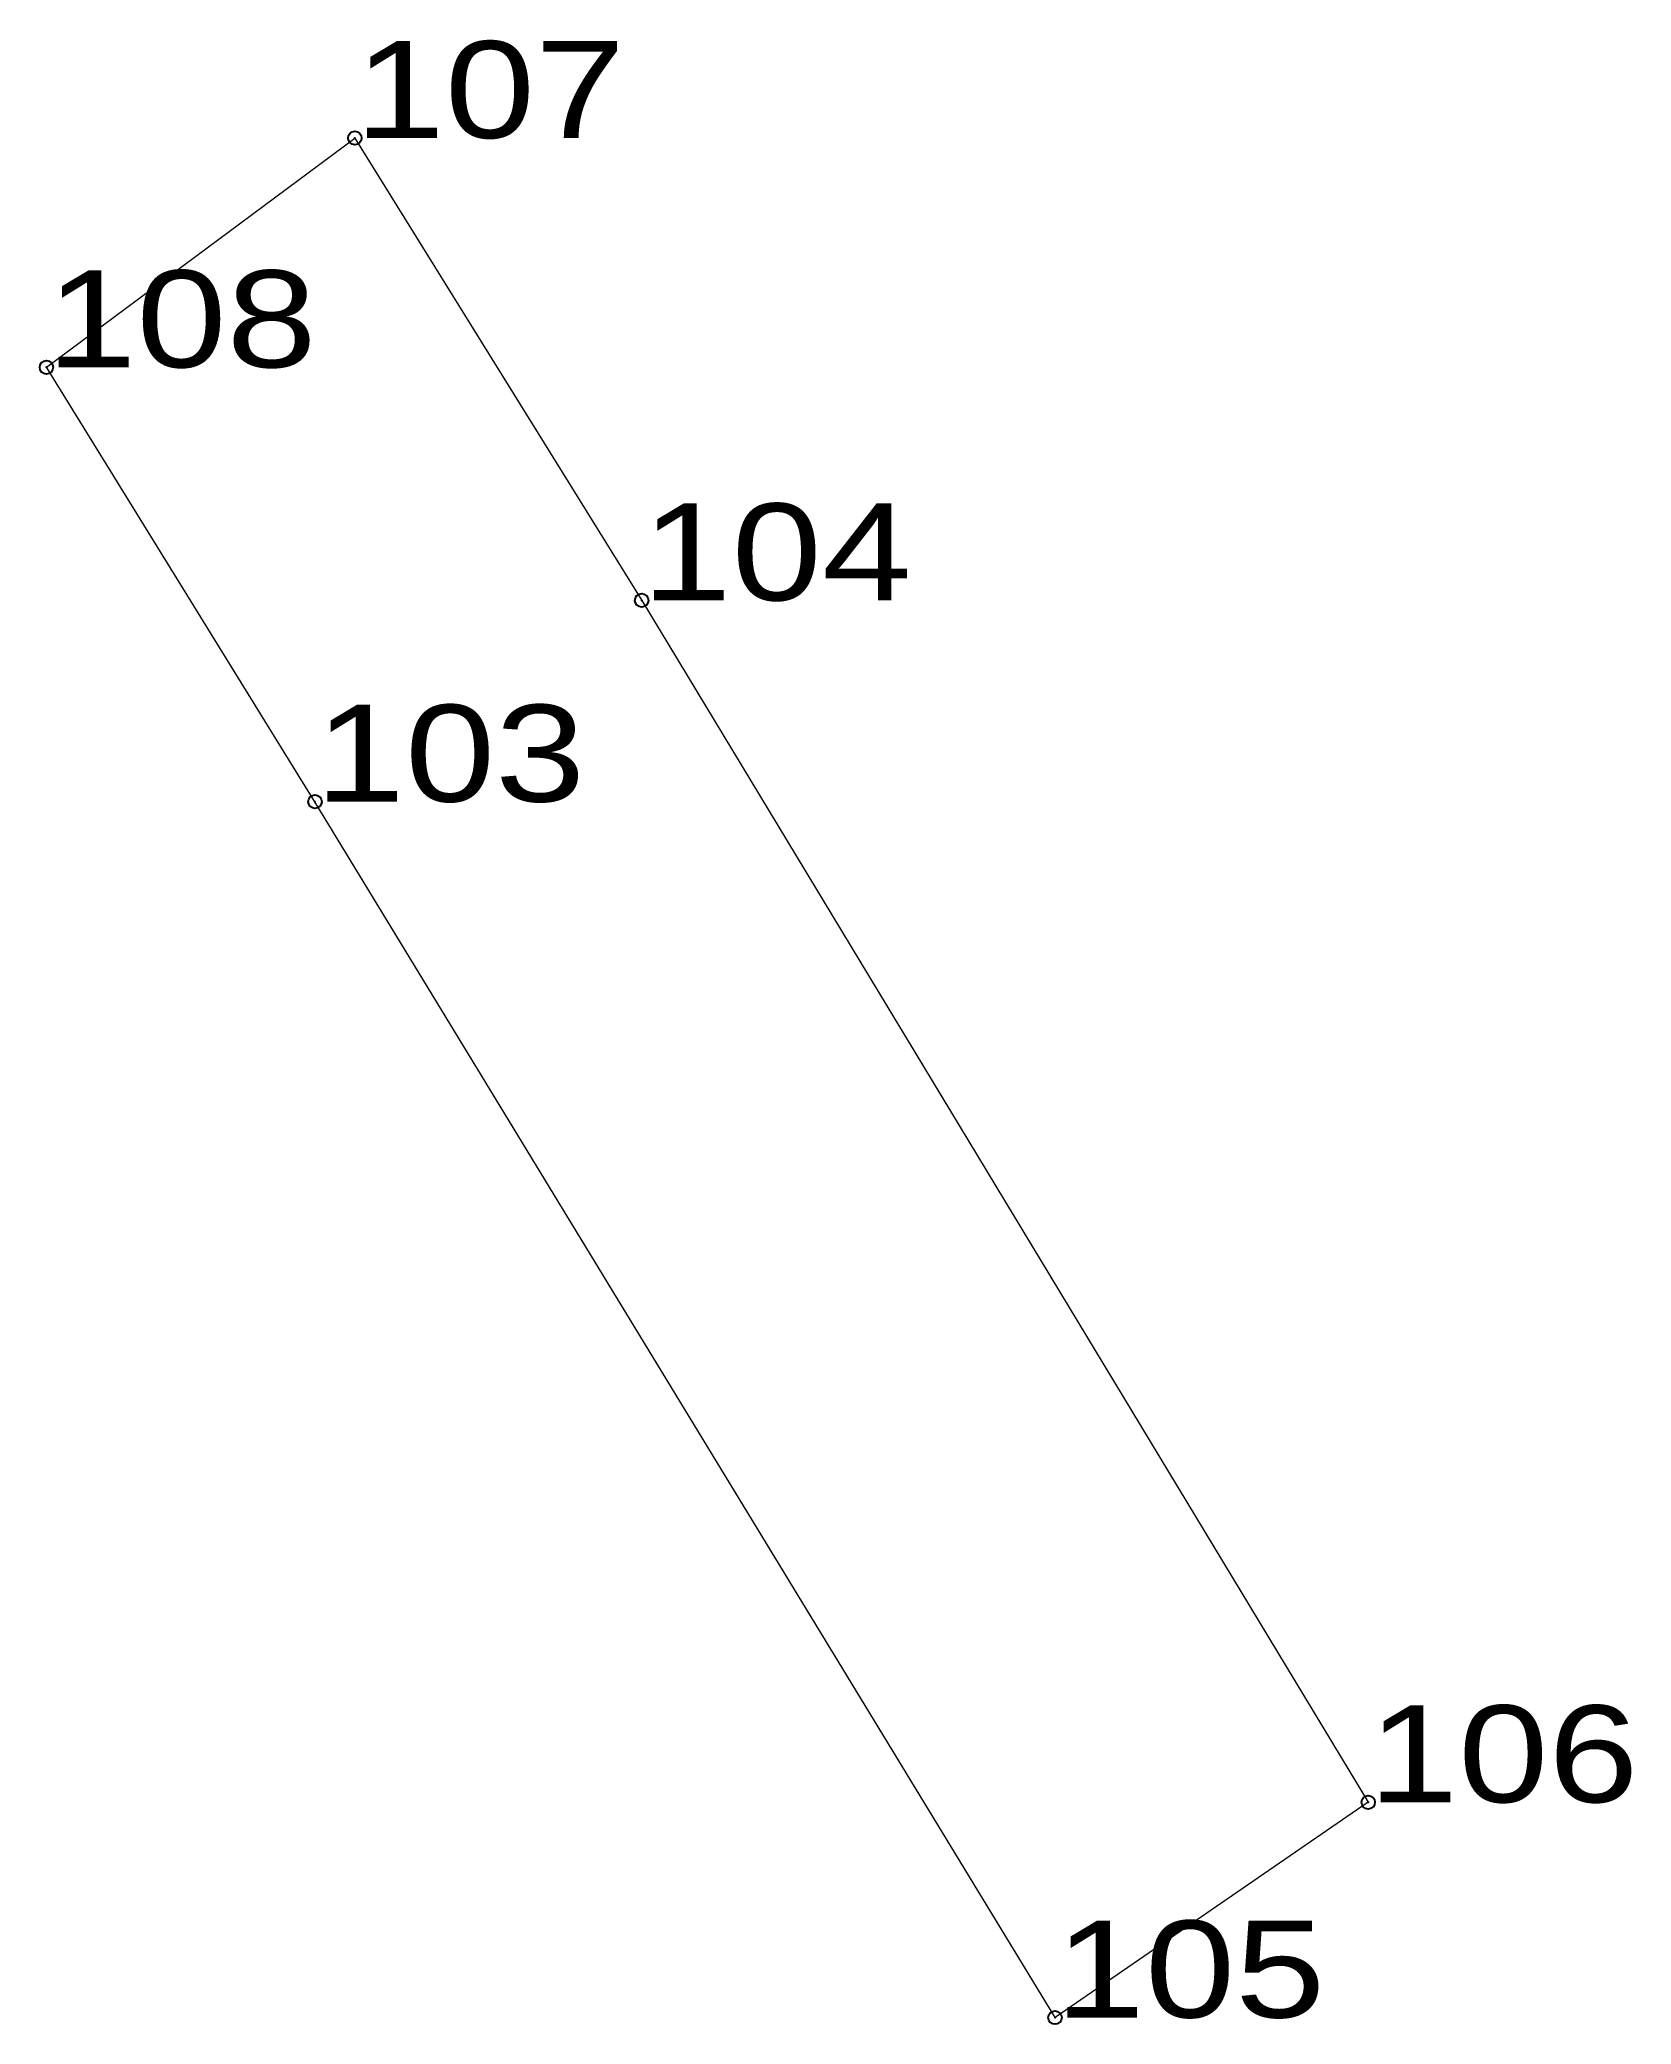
# Model space of a CAD drawing. Header units: metres. Extents: x 536594 to 552954, y 1836182 to 1840810.
# Drawn here: x 536593.56 to 536623.13, y 1836670.4 to 1836707.27 of the extents above.
import ezdxf

# ---------------------------------------------------------------- set-up
doc = ezdxf.new("R2010")
doc.units = ezdxf.units.M
doc.header["$LTSCALE"] = 0.5
doc.header["$PDMODE"] = 32
doc.header["$PDSIZE"] = 0.25
doc.layers.add('12', color=7, linetype='Continuous')
doc.layers.add('7', color=7, linetype='Continuous')
doc.layers.add('32', color=7, linetype='Continuous', lineweight=13)

msp = doc.modelspace()

# ---------------------------------------------------------------- linework, layer by layer
at = {"layer": '32'}
msp.add_lwpolyline([(536593.68, 1836701.18), (536599.41, 1836705.44), (536604.74, 1836696.85), (536618.24, 1836674.52), (536612.42, 1836670.52), (536598.67, 1836693.11)], close=True, dxfattribs=at)
at = {"layer": '7'}
for p in [(536599.41, 1836705.44), (536593.68, 1836701.18), (536604.74, 1836696.85), (536598.67, 1836693.11), (536618.24, 1836674.52), (536612.42, 1836670.52)]:
    msp.add_point(p, dxfattribs=at)

# ---------------------------------------------------------------- texts
at = {"layer": '12', "width": 1.25}
for s, p in [('107', (536599.41, 1836705.44)), ('108', (536593.68, 1836701.18)), ('104', (536604.74, 1836696.85)), ('103', (536598.67, 1836693.11)), ('106', (536618.24, 1836674.52)), ('105', (536612.42, 1836670.52))]:
    msp.add_text(s, height=1.8, dxfattribs=at).set_placement(p)

doc.saveas('drawing.dxf')
